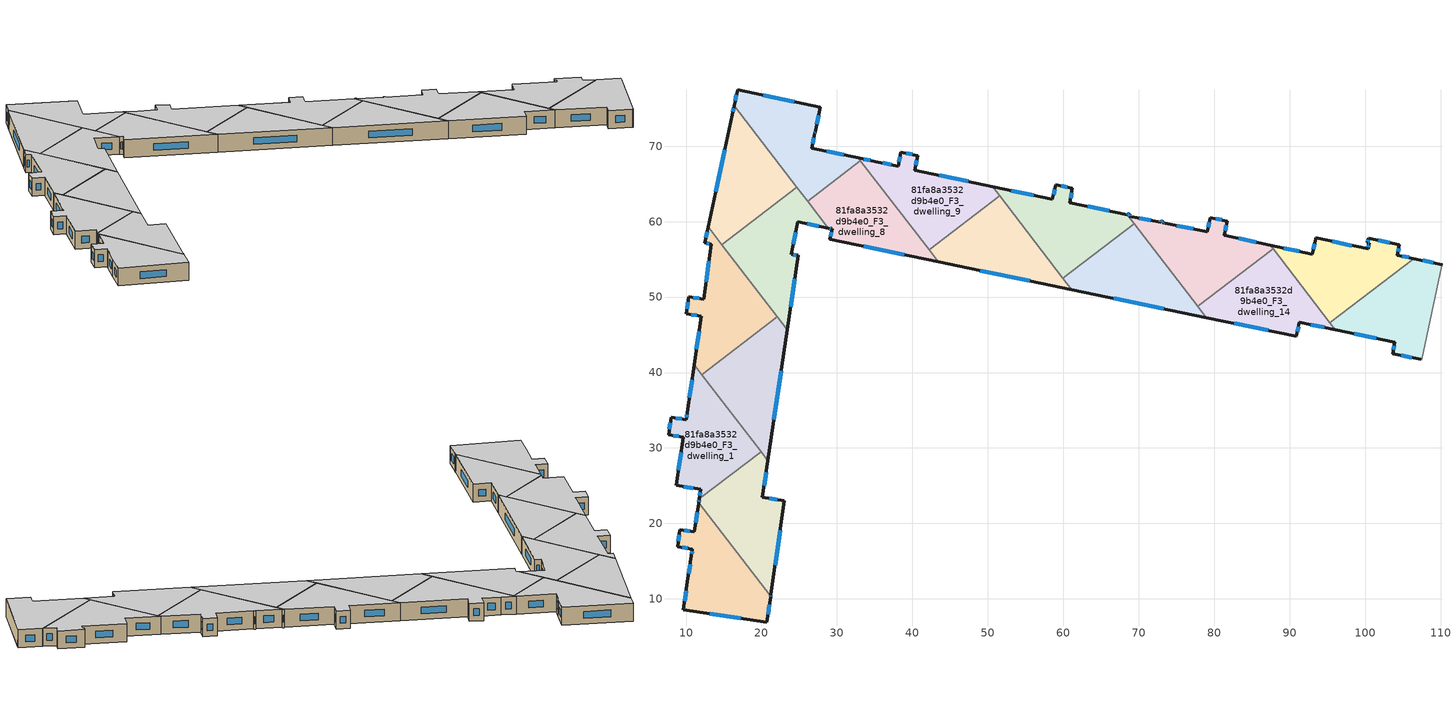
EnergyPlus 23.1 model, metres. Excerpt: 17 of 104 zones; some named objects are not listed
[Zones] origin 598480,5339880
81fa8a3532d9b4e0_F3_dwelling_0
 floor to 81fa8a3532d9b4e0_F2_dwelling_0 (EU_floor_Construction): 11.69,22.74 21.21,10.35 21.2,10.28 20.72,6.91 9.65,8.56 10.18,12.28 10.69,15.69 10.85,16.61 8.87,16.93 9.19,19.19 11.12,18.91 11.68,22.67 z9
 wall outside (EU_wall_Construction): 11.69,22.74 11.68,22.67 11.12,18.91 9.19,19.19 8.87,16.93 10.85,16.61 10.69,15.69 10.18,12.28 9.65,8.56 20.72,6.91 21.2,10.28 21.21,10.35 z9:12
 wall to 81fa8a3532d9b4e0_F3_dwelling_2 (EU_wall_Construction): 21.21,10.35 11.69,22.74 z9:12
 window (EU_Window_Construction): 20.87,7.97 21.05,9.22 / 13.12,8.04 17.25,7.43 / 10.02,11.12 9.82,9.72 / 10.53,14.62 10.34,13.35 / 10.8,16.32 10.74,15.98 / 9.49,16.83 10.23,16.71 / 9.09,18.48 8.97,17.64 / 10.51,19 9.8,19.1 / 11.51,21.49 11.29,20.09 z9.94:11.06
 ceiling to 81fa8a3532d9b4e0_F4_dwelling_0 (EU_floor_Construction): 20.72,6.91 21.2,10.28 21.21,10.35 11.69,22.74 11.68,22.67 11.12,18.91 9.19,19.19 8.87,16.93 10.85,16.61 10.69,15.69 10.18,12.28 9.65,8.56 z12
81fa8a3532d9b4e0_F3_dwelling_1
 floor to 81fa8a3532d9b4e0_F2_dwelling_1 (EU_floor_Construction): 11.09,41.05 19.94,29.52 11.77,23.24 11.96,24.52 8.69,25.05 9.64,31.44 7.68,31.74 8.01,34.05 10.04,33.76 10.17,34.7 z9
 wall outside (EU_wall_Construction): 11.09,41.05 10.17,34.7 10.04,33.76 8.01,34.05 7.68,31.74 9.64,31.44 8.69,25.05 11.96,24.52 11.77,23.24 z9:12
 wall to 81fa8a3532d9b4e0_F3_dwelling_2 (EU_wall_Construction): 11.77,23.24 19.94,29.52 z9:12
 wall to 81fa8a3532d9b4e0_F3_dwelling_4 (EU_wall_Construction): 19.94,29.52 12.1,39.73 z9:12
 wall to 81fa8a3532d9b4e0_F3_dwelling_3 (EU_wall_Construction): 12.1,39.74 11.09,41.05 z9:12
 window (EU_Window_Construction): 9.71,24.89 10.94,24.69 / 9.34,29.44 8.99,27.06 / 8.29,31.64 9.03,31.53 / 7.91,33.32 7.78,32.46 / 9.4,33.85 8.65,33.96 / 10.13,34.4 10.08,34.05 / 10.8,39.06 10.46,36.69 / 11.9,24.12 11.83,23.64 z9.94:11.06
 ceiling to 81fa8a3532d9b4e0_F4_dwelling_1 (EU_floor_Construction): 19.94,29.52 11.09,41.05 10.17,34.7 10.04,33.76 8.01,34.05 7.68,31.74 9.64,31.44 8.69,25.05 11.96,24.52 11.77,23.24 z12
81fa8a3532d9b4e0_F3_dwelling_10
 floor to 81fa8a3532d9b4e0_F2_dwelling_10 (EU_floor_Construction): 51.56,63.42 61.11,50.99 43.42,54.66 42.2,56.24 z9
 wall outside (EU_wall_Construction): 43.42,54.66 61.11,50.99 z9:12
 wall to 81fa8a3532d9b4e0_F3_dwelling_9 (EU_wall_Construction): 51.56,63.42 42.2,56.24 z9:12
 wall to 81fa8a3532d9b4e0_F3_dwelling_8 (EU_wall_Construction): 42.2,56.24 43.42,54.66 z9:12
 wall to 81fa8a3532d9b4e0_F3_dwelling_11 (EU_wall_Construction): 59.95,52.49 51.56,63.42 z9:12
 wall to 81fa8a3532d9b4e0_F3_dwelling_12 (EU_wall_Construction): 61.11,50.99 59.95,52.49 z9:12
 window (EU_Window_Construction): 48.96,53.51 55.56,52.14 z9.94:11.06
 ceiling to 81fa8a3532d9b4e0_F4_dwelling_10 (EU_floor_Construction): 61.11,50.99 51.56,63.42 42.2,56.24 43.42,54.66 z12
81fa8a3532d9b4e0_F3_dwelling_11
 floor to 81fa8a3532d9b4e0_F2_dwelling_11 (EU_floor_Construction): 68.45,60.91 69.36,59.72 59.95,52.49 50.62,64.64 58.55,62.97 59.02,64.88 61.21,64.42 60.83,62.51 z9
 wall outside (EU_wall_Construction): 68.45,60.91 60.83,62.51 61.21,64.42 59.02,64.88 58.55,62.97 50.62,64.64 z9:12
 wall to 81fa8a3532d9b4e0_F3_dwelling_12 (EU_wall_Construction): 59.95,52.49 69.36,59.72 z9:12
 wall to 81fa8a3532d9b4e0_F3_dwelling_13 (EU_wall_Construction): 69.36,59.72 68.45,60.91 z9:12
 wall to 81fa8a3532d9b4e0_F3_dwelling_9 (EU_wall_Construction): 50.62,64.64 51.56,63.42 z9:12
 window (EU_Window_Construction): 56.07,63.5 53.11,64.12 / 58.87,64.28 58.7,63.57 / 60.52,64.56 59.7,64.73 / 60.95,63.11 61.09,63.82 / 66.06,61.41 63.22,62.01 z9.94:11.06
 ceiling to 81fa8a3532d9b4e0_F4_dwelling_11 (EU_floor_Construction): 69.36,59.72 68.45,60.91 60.83,62.51 61.21,64.42 59.02,64.88 58.55,62.97 50.62,64.64 59.95,52.49 z12
81fa8a3532d9b4e0_F3_dwelling_12
 floor to 81fa8a3532d9b4e0_F2_dwelling_12 (EU_floor_Construction): 69.36,59.72 78.91,47.29 61.11,50.99 59.95,52.49 z9
 wall outside (EU_wall_Construction): 61.11,50.99 78.91,47.29 z9:12
 wall to 81fa8a3532d9b4e0_F3_dwelling_14 (EU_wall_Construction): 78.91,47.29 77.78,48.75 z9:12
 wall to 81fa8a3532d9b4e0_F3_dwelling_13 (EU_wall_Construction): 77.78,48.75 69.36,59.72 z9:12
 window (EU_Window_Construction): 66.69,49.83 73.33,48.45 z9.94:11.06
 ceiling to 81fa8a3532d9b4e0_F4_dwelling_12 (EU_floor_Construction): 78.91,47.29 69.36,59.72 59.95,52.49 61.11,50.99 z12
81fa8a3532d9b4e0_F3_dwelling_13
 floor to 81fa8a3532d9b4e0_F2_dwelling_13 (EU_floor_Construction): 87.45,56.87 87.79,56.43 77.79,48.75 68.45,60.91 68.49,60.9 68.51,61.02 68.81,60.96 68.76,60.72 72.89,59.9 72.93,60.08 73.23,60.01 73.19,59.85 79.04,58.65 79.49,60.54 81.7,60.08 81.34,58.21 z9
 wall outside (EU_wall_Construction): 87.45,56.87 81.34,58.21 81.7,60.08 79.49,60.54 79.04,58.65 73.19,59.85 73.23,60.01 72.93,60.08 72.89,59.9 68.76,60.72 68.81,60.96 68.51,61.02 68.49,60.9 68.45,60.91 z9:12
 wall to 81fa8a3532d9b4e0_F3_dwelling_14 (EU_wall_Construction): 77.79,48.75 87.79,56.43 z9:12
 wall to 81fa8a3532d9b4e0_F3_dwelling_15 (EU_wall_Construction): 87.79,56.43 87.45,56.87 z9:12
 window (EU_Window_Construction): 85.53,57.29 83.25,57.79 / 68.5,60.98 68.5,60.94 / 68.71,60.98 68.6,61 / 68.77,60.79 68.79,60.88 / 71.6,60.15 70.05,60.46 / 72.92,60.02 72.9,59.95 / 73.13,60.03 73.02,60.06 / 73.2,59.9 73.22,59.96 / 77.21,59.03 75.02,59.47 / 79.35,59.95 79.18,59.24 / 81.01,60.22 80.18,60.4 / 81.45,58.79 81.59,59.49 z9.94:11.06
 ceiling to 81fa8a3532d9b4e0_F4_dwelling_13 (EU_floor_Construction): 87.79,56.43 87.45,56.87 81.34,58.21 81.7,60.08 79.49,60.54 79.04,58.65 73.19,59.85 73.23,60.01 72.93,60.08 72.89,59.9 68.76,60.72 68.81,60.96 68.51,61.02 68.49,60.9 68.45,60.91 77.79,48.75 z12
81fa8a3532d9b4e0_F3_dwelling_14
 floor to 81fa8a3532d9b4e0_F2_dwelling_14 (EU_floor_Construction): 87.79,56.43 96.06,45.66 91.29,46.66 90.9,44.8 78.91,47.29 77.79,48.75 z9
 wall outside (EU_wall_Construction): 78.91,47.29 90.9,44.8 91.29,46.66 96.06,45.66 z9:12
 wall to 81fa8a3532d9b4e0_F3_dwelling_16 (EU_wall_Construction): 96.06,45.66 95.34,46.6 z9:12
 wall to 81fa8a3532d9b4e0_F3_dwelling_15 (EU_wall_Construction): 95.34,46.6 87.79,56.43 z9:12
 window (EU_Window_Construction): 91.02,45.38 91.17,46.07 / 82.66,46.51 87.14,45.58 / 92.79,46.34 94.56,45.97 z9.94:11.06
 ceiling to 81fa8a3532d9b4e0_F4_dwelling_14 (EU_floor_Construction): 96.06,45.66 87.79,56.43 77.79,48.75 78.91,47.29 90.9,44.8 91.29,46.66 z12
81fa8a3532d9b4e0_F3_dwelling_15
 floor to 81fa8a3532d9b4e0_F2_dwelling_15 (EU_floor_Construction): 104.54,56.93 104.27,55.56 106.42,55.11 95.34,46.6 87.45,56.87 92.98,55.67 93.43,57.72 93.45,57.83 100.37,56.38 100.56,57.1 100.3,57.17 100.45,57.78 z9
 wall outside (EU_wall_Construction): 106.42,55.11 104.27,55.56 104.54,56.93 100.45,57.78 100.3,57.17 100.56,57.1 100.37,56.38 93.45,57.83 93.43,57.72 92.98,55.67 87.45,56.87 z9:12
 wall to 81fa8a3532d9b4e0_F3_dwelling_16 (EU_wall_Construction): 95.34,46.6 106.42,55.11 z9:12
 window (EU_Window_Construction): 103.26,57.2 101.73,57.51 / 104.35,55.99 104.45,56.5 / 105.74,55.25 104.94,55.42 / 91.25,56.04 89.18,56.49 / 93.29,57.08 93.12,56.31 / 98.2,56.83 95.62,57.38 / 100.5,56.87 100.43,56.6 / 100.38,57.15 100.48,57.12 / 100.4,57.59 100.35,57.36 z9.94:11.06
 ceiling to 81fa8a3532d9b4e0_F4_dwelling_15 (EU_floor_Construction): 106.42,55.11 104.27,55.56 104.54,56.93 100.45,57.78 100.3,57.17 100.56,57.1 100.37,56.38 93.45,57.83 93.43,57.72 92.98,55.67 87.45,56.87 95.34,46.6 z12
81fa8a3532d9b4e0_F3_dwelling_16
 floor to 81fa8a3532d9b4e0_F2_dwelling_16 (EU_floor_Construction): 110.18,54.31 110.14,54.14 107.48,41.72 107.37,41.74 103.63,42.52 103.95,44.02 96.06,45.66 95.34,46.6 106.42,55.11 z9
 wall outside (EU_wall_Construction): 96.06,45.66 103.95,44.02 103.63,42.52 107.37,41.74 / 110.18,54.31 106.42,55.11 z9:12
 wall adiabatic (EU_wall_Construction): 107.37,41.74 107.48,41.72 110.14,54.14 110.18,54.31 z9:12
 window (EU_Window_Construction): 104.8,42.28 106.2,41.99 / 103.85,43.55 103.73,42.99 / 98.53,45.15 101.47,44.53 / 109,54.56 107.6,54.86 z9.94:11.06
 ceiling to 81fa8a3532d9b4e0_F4_dwelling_16 (EU_floor_Construction): 107.48,41.72 110.14,54.14 110.18,54.31 106.42,55.11 95.34,46.6 96.06,45.66 103.95,44.02 103.63,42.52 107.37,41.74 z12
81fa8a3532d9b4e0_F3_dwelling_2
 floor to 81fa8a3532d9b4e0_F2_dwelling_2 (EU_floor_Construction): 20.85,28.34 20.13,23.45 23.01,23.03 21.24,10.58 21.23,10.47 21.21,10.35 11.69,22.74 11.77,23.24 19.94,29.52 19.97,29.48 z9
 wall outside (EU_wall_Construction): 21.21,10.35 21.23,10.47 21.24,10.58 23.01,23.03 20.13,23.45 20.85,28.34 / 11.77,23.24 11.69,22.74 z9:12
 wall to 81fa8a3532d9b4e0_F3_dwelling_4 (EU_wall_Construction): 20.85,28.34 19.97,29.48 19.94,29.52 z9:12
 window (EU_Window_Construction): 20.35,24.98 20.62,26.81 / 22.11,23.16 21.03,23.32 / 21.8,14.49 22.46,19.13 / 21.22,10.39 21.22,10.43 / 11.75,23.09 11.72,22.9 z9.94:11.06
 ceiling to 81fa8a3532d9b4e0_F4_dwelling_2 (EU_floor_Construction): 21.24,10.58 23.01,23.03 20.13,23.45 20.85,28.34 19.97,29.48 19.94,29.52 11.77,23.24 11.69,22.74 21.21,10.35 21.23,10.47 z12
81fa8a3532d9b4e0_F3_dwelling_3
 floor to 81fa8a3532d9b4e0_F2_dwelling_3 (EU_floor_Construction): 13.35,57.02 12.48,57.21 12.94,59.31 22.08,47.4 12.1,39.74 11.09,41.05 12.04,47.47 10.05,47.76 10.34,50.01 12.35,49.72 z9
 wall outside (EU_wall_Construction): 12.94,59.31 12.48,57.21 13.35,57.02 12.35,49.72 10.34,50.01 10.05,47.76 12.04,47.47 11.09,41.05 z9:12
 wall to 81fa8a3532d9b4e0_F3_dwelling_4 (EU_wall_Construction): 12.1,39.74 22.08,47.4 z9:12
 wall to 81fa8a3532d9b4e0_F3_dwelling_6 (EU_wall_Construction): 22.08,47.4 14.75,56.94 z9:12
 wall to 81fa8a3532d9b4e0_F3_dwelling_5 (EU_wall_Construction): 14.75,56.94 12.94,59.31 z9:12
 window (EU_Window_Construction): 11.72,49.81 10.97,49.92 / 13.04,54.73 12.67,52.01 / 12.76,57.15 13.08,57.08 / 12.79,58.65 12.62,57.87 / 11.74,45.46 11.39,43.06 / 10.67,47.67 11.41,47.56 / 10.25,49.31 10.14,48.47 z9.94:11.06
 ceiling to 81fa8a3532d9b4e0_F4_dwelling_3 (EU_floor_Construction): 22.08,47.4 12.94,59.31 12.48,57.21 13.35,57.02 12.35,49.72 10.34,50.01 10.05,47.76 12.04,47.47 11.09,41.05 12.1,39.74 z12
81fa8a3532d9b4e0_F3_dwelling_4
 floor to 81fa8a3532d9b4e0_F2_dwelling_4 (EU_floor_Construction): 22.08,47.4 23.42,45.66 20.85,28.34 12.1,39.74 z9
 wall outside (EU_wall_Construction): 20.85,28.34 23.42,45.66 z9:12
 wall to 81fa8a3532d9b4e0_F3_dwelling_6 (EU_wall_Construction): 23.42,45.66 22.08,47.4 z9:12
 window (EU_Window_Construction): 21.65,33.77 22.61,40.23 z9.94:11.06
 ceiling to 81fa8a3532d9b4e0_F4_dwelling_4 (EU_floor_Construction): 20.85,28.34 23.42,45.66 22.08,47.4 12.1,39.74 z12
81fa8a3532d9b4e0_F3_dwelling_5
 floor to 81fa8a3532d9b4e0_F2_dwelling_5 (EU_floor_Construction): 16.39,75.38 24.69,64.57 14.75,56.94 12.94,59.31 16.15,74.17 z9
 wall outside (EU_wall_Construction): 16.39,75.38 16.15,74.17 12.94,59.31 z9:12
 wall to 81fa8a3532d9b4e0_F3_dwelling_6 (EU_wall_Construction): 14.75,56.94 24.69,64.57 z9:12
 wall to 81fa8a3532d9b4e0_F3_dwelling_7 (EU_wall_Construction): 24.69,64.57 16.39,75.38 z9:12
 window (EU_Window_Construction): 16.32,75 16.23,74.55 / 15.14,69.51 13.94,63.97 z9.94:11.06
 ceiling to 81fa8a3532d9b4e0_F4_dwelling_5 (EU_floor_Construction): 24.69,64.57 16.39,75.38 16.15,74.17 12.94,59.31 14.75,56.94 z12
81fa8a3532d9b4e0_F3_dwelling_6
 floor to 81fa8a3532d9b4e0_F2_dwelling_6 (EU_floor_Construction): 24.69,64.57 28.87,59.12 24.81,59.97 23.92,55.65 24.88,55.51 23.42,45.66 14.75,56.94 z9
 wall outside (EU_wall_Construction): 23.42,45.66 24.88,55.51 23.92,55.65 24.81,59.97 28.87,59.12 z9:12
 wall to 81fa8a3532d9b4e0_F3_dwelling_8 (EU_wall_Construction): 28.87,59.12 26.12,62.71 z9:12
 wall to 81fa8a3532d9b4e0_F3_dwelling_7 (EU_wall_Construction): 26.12,62.71 24.69,64.57 z9:12
 window (EU_Window_Construction): 26.08,59.7 27.6,59.39 / 24.2,57.01 24.53,58.62 / 24.58,55.55 24.22,55.61 / 23.87,48.75 24.42,52.42 z9.94:11.06
 ceiling to 81fa8a3532d9b4e0_F4_dwelling_6 (EU_floor_Construction): 23.42,45.66 24.88,55.51 23.92,55.65 24.81,59.97 28.87,59.12 24.69,64.57 14.75,56.94 z12
81fa8a3532d9b4e0_F3_dwelling_7
 floor to 81fa8a3532d9b4e0_F2_dwelling_7 (EU_floor_Construction): 27.8,75.14 27.11,71.87 27.08,71.73 26.69,69.69 32.84,68.44 33.12,68.08 26.12,62.71 16.39,75.38 16.82,77.47 z9
 wall outside (EU_wall_Construction): 32.84,68.44 26.69,69.69 27.08,71.73 27.11,71.87 27.8,75.14 16.82,77.47 16.39,75.38 z9:12
 wall to 81fa8a3532d9b4e0_F3_dwelling_8 (EU_wall_Construction): 26.12,62.71 33.12,68.08 z9:12
 wall to 81fa8a3532d9b4e0_F3_dwelling_9 (EU_wall_Construction): 33.12,68.08 32.84,68.44 z9:12
 window (EU_Window_Construction): 16.69,76.82 16.53,76.03 / 24.36,75.87 20.26,76.74 / 27.33,72.89 27.58,74.11 / 27.09,71.77 27.1,71.82 / 26.81,70.33 26.96,71.09 / 30.91,68.83 28.62,69.3 z9.94:11.06
 ceiling to 81fa8a3532d9b4e0_F4_dwelling_7 (EU_floor_Construction): 33.12,68.08 32.84,68.44 26.69,69.69 27.08,71.73 27.11,71.87 27.8,75.14 16.82,77.47 16.39,75.38 26.12,62.71 z12
81fa8a3532d9b4e0_F3_dwelling_8
 floor to 81fa8a3532d9b4e0_F2_dwelling_8 (EU_floor_Construction): 33.12,68.08 43.42,54.66 29.06,57.64 29.35,59.03 28.87,59.12 26.12,62.71 z9
 wall outside (EU_wall_Construction): 28.87,59.12 29.35,59.03 29.06,57.64 43.42,54.66 z9:12
 wall to 81fa8a3532d9b4e0_F3_dwelling_9 (EU_wall_Construction): 42.2,56.24 33.12,68.08 z9:12
 window (EU_Window_Construction): 29.26,58.59 29.15,58.08 / 29.02,59.09 29.2,59.06 / 33.56,56.71 38.92,55.59 z9.94:11.06
 ceiling to 81fa8a3532d9b4e0_F4_dwelling_8 (EU_floor_Construction): 43.42,54.66 33.12,68.08 26.12,62.71 28.87,59.12 29.35,59.03 29.06,57.64 z12
81fa8a3532d9b4e0_F3_dwelling_9
 floor to 81fa8a3532d9b4e0_F2_dwelling_9 (EU_floor_Construction): 50.62,64.64 51.56,63.42 42.2,56.24 32.84,68.44 35.16,67.96 38.1,67.35 38.48,69.2 40.69,68.76 40.3,66.84 z9
 wall outside (EU_wall_Construction): 50.62,64.64 40.3,66.84 40.69,68.76 38.48,69.2 38.1,67.35 35.16,67.96 32.84,68.44 z9:12
 window (EU_Window_Construction): 37.18,67.54 36.08,67.77 / 38.36,68.62 38.22,67.93 / 40,68.9 39.17,69.06 / 40.42,67.44 40.57,68.16 / 47.39,65.33 43.54,66.15 / 34.43,68.11 33.57,68.29 z9.94:11.06
 ceiling to 81fa8a3532d9b4e0_F4_dwelling_9 (EU_floor_Construction): 51.56,63.42 50.62,64.64 40.3,66.84 40.69,68.76 38.48,69.2 38.1,67.35 35.16,67.96 32.84,68.44 42.2,56.24 z12
[Building]
EU S2 Campaign: North Axis=0; Terrain=City; Solar Distribution=FullExterior
[Site:Location]
Vienna: Latitude=48; Longitude=16.5; Time Zone=1; Elevation=183
[SizingPeriod:WeatherFileDays]
AnnualSizingPeriod: Begin Month=1; Begin Day of Month=1; End Month=12; End Day of Month=31; Day of Week for Start Day=Monday; Use Weather File Daylight Saving Period=No; Use Weather File Rain and Snow Indicators=No
[MATERIAL]
EU_InternalMass_Material: Roughness=MediumRough; Thickness=0.1; Conductivity=1; Density=1800; Specific Heat=900; Thermal Absorptance=0.9; Solar Absorptance=0.7; Visible Absorptance=0.7
[MATERIAL:NOMASS] Roughness=MediumRough; Thermal Absorptance=0.9; Solar Absorptance=0.7; Visible Absorptance=0.7
Name | Thermal Resistance
EU_wall_NoMass | 0.914258
EU_floor_NoMass | 1.09711
[WINDOWMATERIAL:SIMPLEGLAZINGSYSTEM]
EU_Window_SimpleGlazing: UFactor=2.09642; Solar Heat Gain Coefficient=0.65; Visible Transmittance=0.65
[CONSTRUCTION]
EU_wall_Construction: EU_wall_NoMass
EU_floor_Construction: EU_floor_NoMass
EU_Window_Construction: EU_Window_SimpleGlazing
EU_InternalMass_Construction: EU_InternalMass_Material
[ZONE] Type=1; Multiplier=1; Ceiling Height=autocalculate; Floor Area=autocalculate; Part of Total Floor Area=Yes
Name | Volume
81fa8a3532d9b4e0_F3_dwelling_0 | 312.407
81fa8a3532d9b4e0_F3_dwelling_1 | 312.416
81fa8a3532d9b4e0_F3_dwelling_10 | 312.663
81fa8a3532d9b4e0_F3_dwelling_11 | 312.694
81fa8a3532d9b4e0_F3_dwelling_12 | 312.702
81fa8a3532d9b4e0_F3_dwelling_13 | 312.659
81fa8a3532d9b4e0_F3_dwelling_14 | 312.628
81fa8a3532d9b4e0_F3_dwelling_15 | 312.686
81fa8a3532d9b4e0_F3_dwelling_16 | 312.649
81fa8a3532d9b4e0_F3_dwelling_2 | 313.17
81fa8a3532d9b4e0_F3_dwelling_3 | 312.651
81fa8a3532d9b4e0_F3_dwelling_4 | 312.67
81fa8a3532d9b4e0_F3_dwelling_5 | 311.777
81fa8a3532d9b4e0_F3_dwelling_6 | 311.788
81fa8a3532d9b4e0_F3_dwelling_7 | 313.587
81fa8a3532d9b4e0_F3_dwelling_8 | 313.543
81fa8a3532d9b4e0_F3_dwelling_9 | 312.627
[INTERNALMASS] Construction=EU_InternalMass_Construction
Name | Zone or ZoneList | Surface Area
81fa8a3532d9b4e0_F3_dwelling_0_EU_InternalMass | 81fa8a3532d9b4e0_F3_dwelling_0 | 104.135
81fa8a3532d9b4e0_F3_dwelling_1_EU_InternalMass | 81fa8a3532d9b4e0_F3_dwelling_1 | 104.14
81fa8a3532d9b4e0_F3_dwelling_2_EU_InternalMass | 81fa8a3532d9b4e0_F3_dwelling_2 | 104.391
81fa8a3532d9b4e0_F3_dwelling_3_EU_InternalMass | 81fa8a3532d9b4e0_F3_dwelling_3 | 104.218
81fa8a3532d9b4e0_F3_dwelling_4_EU_InternalMass | 81fa8a3532d9b4e0_F3_dwelling_4 | 104.228
81fa8a3532d9b4e0_F3_dwelling_5_EU_InternalMass | 81fa8a3532d9b4e0_F3_dwelling_5 | 103.924
81fa8a3532d9b4e0_F3_dwelling_6_EU_InternalMass | 81fa8a3532d9b4e0_F3_dwelling_6 | 103.928
81fa8a3532d9b4e0_F3_dwelling_7_EU_InternalMass | 81fa8a3532d9b4e0_F3_dwelling_7 | 104.529
81fa8a3532d9b4e0_F3_dwelling_8_EU_InternalMass | 81fa8a3532d9b4e0_F3_dwelling_8 | 104.516
81fa8a3532d9b4e0_F3_dwelling_9_EU_InternalMass | 81fa8a3532d9b4e0_F3_dwelling_9 | 104.211
81fa8a3532d9b4e0_F3_dwelling_10_EU_InternalMass | 81fa8a3532d9b4e0_F3_dwelling_10 | 104.215
81fa8a3532d9b4e0_F3_dwelling_11_EU_InternalMass | 81fa8a3532d9b4e0_F3_dwelling_11 | 104.222
81fa8a3532d9b4e0_F3_dwelling_12_EU_InternalMass | 81fa8a3532d9b4e0_F3_dwelling_12 | 104.237
81fa8a3532d9b4e0_F3_dwelling_13_EU_InternalMass | 81fa8a3532d9b4e0_F3_dwelling_13 | 104.221
81fa8a3532d9b4e0_F3_dwelling_14_EU_InternalMass | 81fa8a3532d9b4e0_F3_dwelling_14 | 104.207
81fa8a3532d9b4e0_F3_dwelling_15_EU_InternalMass | 81fa8a3532d9b4e0_F3_dwelling_15 | 104.227
81fa8a3532d9b4e0_F3_dwelling_16_EU_InternalMass | 81fa8a3532d9b4e0_F3_dwelling_16 | 104.216
[OTHEREQUIPMENT] Fuel Type=Electricity; Design Level Calculation Method=Watts/Area; Power per Zone Floor Area=1; Fraction Latent=0; Fraction Radiant=0; Fraction Lost=0; Carbon Dioxide Generation Rate=0; EndUse Subcategory=EU_Step8_InternalGains
Name | Zone or ZoneList or Space or SpaceList | Schedule
EU_Step8_InternalGain_81fa8a3532d9b4e0_F3_dwelling_0_f000 | 81fa8a3532d9b4e0_F3_dwelling_0 | EU_Step8_GainSchedule_81fa8a3532d9b4e0_F3_dwelling_0_f000
EU_Step8_InternalGain_81fa8a3532d9b4e0_F3_dwelling_1_f000 | 81fa8a3532d9b4e0_F3_dwelling_1 | EU_Step8_GainSchedule_81fa8a3532d9b4e0_F3_dwelling_1_f000
EU_Step8_InternalGain_81fa8a3532d9b4e0_F3_dwelling_2_f000 | 81fa8a3532d9b4e0_F3_dwelling_2 | EU_Step8_GainSchedule_81fa8a3532d9b4e0_F3_dwelling_2_f000
EU_Step8_InternalGain_81fa8a3532d9b4e0_F3_dwelling_3_f000 | 81fa8a3532d9b4e0_F3_dwelling_3 | EU_Step8_GainSchedule_81fa8a3532d9b4e0_F3_dwelling_3_f000
EU_Step8_InternalGain_81fa8a3532d9b4e0_F3_dwelling_4_f000 | 81fa8a3532d9b4e0_F3_dwelling_4 | EU_Step8_GainSchedule_81fa8a3532d9b4e0_F3_dwelling_4_f000
EU_Step8_InternalGain_81fa8a3532d9b4e0_F3_dwelling_5_f000 | 81fa8a3532d9b4e0_F3_dwelling_5 | EU_Step8_GainSchedule_81fa8a3532d9b4e0_F3_dwelling_5_f000
EU_Step8_InternalGain_81fa8a3532d9b4e0_F3_dwelling_6_f000 | 81fa8a3532d9b4e0_F3_dwelling_6 | EU_Step8_GainSchedule_81fa8a3532d9b4e0_F3_dwelling_6_f000
EU_Step8_InternalGain_81fa8a3532d9b4e0_F3_dwelling_7_f000 | 81fa8a3532d9b4e0_F3_dwelling_7 | EU_Step8_GainSchedule_81fa8a3532d9b4e0_F3_dwelling_7_f000
EU_Step8_InternalGain_81fa8a3532d9b4e0_F3_dwelling_8_f000 | 81fa8a3532d9b4e0_F3_dwelling_8 | EU_Step8_GainSchedule_81fa8a3532d9b4e0_F3_dwelling_8_f000
EU_Step8_InternalGain_81fa8a3532d9b4e0_F3_dwelling_9_f000 | 81fa8a3532d9b4e0_F3_dwelling_9 | EU_Step8_GainSchedule_81fa8a3532d9b4e0_F3_dwelling_9_f000
EU_Step8_InternalGain_81fa8a3532d9b4e0_F3_dwelling_10_f000 | 81fa8a3532d9b4e0_F3_dwelling_10 | EU_Step8_GainSchedule_81fa8a3532d9b4e0_F3_dwelling_10_f000
EU_Step8_InternalGain_81fa8a3532d9b4e0_F3_dwelling_11_f000 | 81fa8a3532d9b4e0_F3_dwelling_11 | EU_Step8_GainSchedule_81fa8a3532d9b4e0_F3_dwelling_11_f000
EU_Step8_InternalGain_81fa8a3532d9b4e0_F3_dwelling_12_f000 | 81fa8a3532d9b4e0_F3_dwelling_12 | EU_Step8_GainSchedule_81fa8a3532d9b4e0_F3_dwelling_12_f000
EU_Step8_InternalGain_81fa8a3532d9b4e0_F3_dwelling_13_f000 | 81fa8a3532d9b4e0_F3_dwelling_13 | EU_Step8_GainSchedule_81fa8a3532d9b4e0_F3_dwelling_13_f000
EU_Step8_InternalGain_81fa8a3532d9b4e0_F3_dwelling_14_f000 | 81fa8a3532d9b4e0_F3_dwelling_14 | EU_Step8_GainSchedule_81fa8a3532d9b4e0_F3_dwelling_14_f000
EU_Step8_InternalGain_81fa8a3532d9b4e0_F3_dwelling_15_f000 | 81fa8a3532d9b4e0_F3_dwelling_15 | EU_Step8_GainSchedule_81fa8a3532d9b4e0_F3_dwelling_15_f000
EU_Step8_InternalGain_81fa8a3532d9b4e0_F3_dwelling_16_f000 | 81fa8a3532d9b4e0_F3_dwelling_16 | EU_Step8_GainSchedule_81fa8a3532d9b4e0_F3_dwelling_16_f000
[ZONEVENTILATION:DESIGNFLOWRATE] Schedule=EU_AlwaysOn; Design Flow Rate Calculation Method=AirChanges/Hour; Air Changes per Hour=0.546891; Ventilation Type=Natural; Fan Pressure Rise=0; Fan Total Efficiency=1; Constant Term Coefficient=1; Temperature Term Coefficient=0; Velocity Term Coefficient=0; Velocity Squared Term Coefficient=0; Minimum Indoor Temperature=-100; Maximum Indoor Temperature=100; Delta Temperature=-100; Minimum Outdoor Temperature=-100; Maximum Outdoor Temperature=100; Maximum Wind Speed=40
Name | Zone or ZoneList or Space or SpaceList
EU_ConstantAir_81fa8a3532d9b4e0_F3_dwelling_0 | 81fa8a3532d9b4e0_F3_dwelling_0
EU_ConstantAir_81fa8a3532d9b4e0_F3_dwelling_1 | 81fa8a3532d9b4e0_F3_dwelling_1
EU_ConstantAir_81fa8a3532d9b4e0_F3_dwelling_2 | 81fa8a3532d9b4e0_F3_dwelling_2
EU_ConstantAir_81fa8a3532d9b4e0_F3_dwelling_3 | 81fa8a3532d9b4e0_F3_dwelling_3
EU_ConstantAir_81fa8a3532d9b4e0_F3_dwelling_4 | 81fa8a3532d9b4e0_F3_dwelling_4
EU_ConstantAir_81fa8a3532d9b4e0_F3_dwelling_5 | 81fa8a3532d9b4e0_F3_dwelling_5
EU_ConstantAir_81fa8a3532d9b4e0_F3_dwelling_6 | 81fa8a3532d9b4e0_F3_dwelling_6
EU_ConstantAir_81fa8a3532d9b4e0_F3_dwelling_7 | 81fa8a3532d9b4e0_F3_dwelling_7
EU_ConstantAir_81fa8a3532d9b4e0_F3_dwelling_8 | 81fa8a3532d9b4e0_F3_dwelling_8
EU_ConstantAir_81fa8a3532d9b4e0_F3_dwelling_9 | 81fa8a3532d9b4e0_F3_dwelling_9
EU_ConstantAir_81fa8a3532d9b4e0_F3_dwelling_10 | 81fa8a3532d9b4e0_F3_dwelling_10
EU_ConstantAir_81fa8a3532d9b4e0_F3_dwelling_11 | 81fa8a3532d9b4e0_F3_dwelling_11
EU_ConstantAir_81fa8a3532d9b4e0_F3_dwelling_12 | 81fa8a3532d9b4e0_F3_dwelling_12
EU_ConstantAir_81fa8a3532d9b4e0_F3_dwelling_13 | 81fa8a3532d9b4e0_F3_dwelling_13
EU_ConstantAir_81fa8a3532d9b4e0_F3_dwelling_14 | 81fa8a3532d9b4e0_F3_dwelling_14
EU_ConstantAir_81fa8a3532d9b4e0_F3_dwelling_15 | 81fa8a3532d9b4e0_F3_dwelling_15
EU_ConstantAir_81fa8a3532d9b4e0_F3_dwelling_16 | 81fa8a3532d9b4e0_F3_dwelling_16
[HVACTEMPLATE:ZONE:IDEALLOADSAIRSYSTEM] System Availability Schedule=EU_AlwaysOn; Maximum Heating Supply Air Temperature=50; Minimum Cooling Supply Air Temperature=13; Maximum Heating Supply Air Humidity Ratio=0.0156; Minimum Cooling Supply Air Humidity Ratio=0.0077; Heating Limit=NoLimit; Cooling Limit=NoLimit; Heating Availability Schedule=EU_AlwaysOn; Cooling Availability Schedule=EU_CoolingOff; Dehumidification Control Type=ConstantSensibleHeatRatio; Cooling Sensible Heat Ratio=0.7; Dehumidification Setpoint=60; Humidification Control Type=None; Humidification Setpoint=30; Outdoor Air Method=None; Outdoor Air Flow Rate per Person=0.00944; Outdoor Air Flow Rate per Zone Floor Area=0; Outdoor Air Flow Rate per Zone=0; Demand Controlled Ventilation Type=None; Outdoor Air Economizer Type=NoEconomizer; Heat Recovery Type=None; Sensible Heat Recovery Effectiveness=0.7; Latent Heat Recovery Effectiveness=0.65
Name | Template Thermostat
81fa8a3532d9b4e0_F3_dwelling_0 | EU_HeatOnly_81fa8a3532d9b4e0_F3_dwelling_0
81fa8a3532d9b4e0_F3_dwelling_1 | EU_HeatOnly_81fa8a3532d9b4e0_F3_dwelling_1
81fa8a3532d9b4e0_F3_dwelling_2 | EU_HeatOnly_81fa8a3532d9b4e0_F3_dwelling_2
81fa8a3532d9b4e0_F3_dwelling_3 | EU_HeatOnly_81fa8a3532d9b4e0_F3_dwelling_3
81fa8a3532d9b4e0_F3_dwelling_4 | EU_HeatOnly_81fa8a3532d9b4e0_F3_dwelling_4
81fa8a3532d9b4e0_F3_dwelling_5 | EU_HeatOnly_81fa8a3532d9b4e0_F3_dwelling_5
81fa8a3532d9b4e0_F3_dwelling_6 | EU_HeatOnly_81fa8a3532d9b4e0_F3_dwelling_6
81fa8a3532d9b4e0_F3_dwelling_7 | EU_HeatOnly_81fa8a3532d9b4e0_F3_dwelling_7
81fa8a3532d9b4e0_F3_dwelling_8 | EU_HeatOnly_81fa8a3532d9b4e0_F3_dwelling_8
81fa8a3532d9b4e0_F3_dwelling_9 | EU_HeatOnly_81fa8a3532d9b4e0_F3_dwelling_9
81fa8a3532d9b4e0_F3_dwelling_10 | EU_HeatOnly_81fa8a3532d9b4e0_F3_dwelling_10
81fa8a3532d9b4e0_F3_dwelling_11 | EU_HeatOnly_81fa8a3532d9b4e0_F3_dwelling_11
81fa8a3532d9b4e0_F3_dwelling_12 | EU_HeatOnly_81fa8a3532d9b4e0_F3_dwelling_12
81fa8a3532d9b4e0_F3_dwelling_13 | EU_HeatOnly_81fa8a3532d9b4e0_F3_dwelling_13
81fa8a3532d9b4e0_F3_dwelling_14 | EU_HeatOnly_81fa8a3532d9b4e0_F3_dwelling_14
81fa8a3532d9b4e0_F3_dwelling_15 | EU_HeatOnly_81fa8a3532d9b4e0_F3_dwelling_15
81fa8a3532d9b4e0_F3_dwelling_16 | EU_HeatOnly_81fa8a3532d9b4e0_F3_dwelling_16
[SIZING:ZONE] Zone Cooling Design Supply Air Temperature Input Method=SupplyAirTemperature; Zone Cooling Design Supply Air Temperature=13; Zone Heating Design Supply Air Temperature Input Method=SupplyAirTemperature; Zone Heating Design Supply Air Temperature=50; Zone Cooling Design Supply Air Humidity Ratio=0.008; Zone Heating Design Supply Air Humidity Ratio=0.008; Cooling Design Air Flow Method=DesignDay; Cooling Design Air Flow Rate=0; Cooling Minimum Air Flow per Zone Floor Area=0.000762; Cooling Minimum Air Flow=0; Cooling Minimum Air Flow Fraction=0.2; Heating Design Air Flow Method=DesignDay; Heating Design Air Flow Rate=0; Heating Maximum Air Flow per Zone Floor Area=0.002032; Heating Maximum Air Flow=0.141576; Heating Maximum Air Flow Fraction=0.3; Account for Dedicated Outdoor Air System=No; Dedicated Outdoor Air System Control Strategy=NeutralSupplyAir; Dedicated Outdoor Air Low Setpoint Temperature for Design=autosize; Dedicated Outdoor Air High Setpoint Temperature for Design=autosize; Zone Load Sizing Method=Sensible Load Only No Latent Load; Zone Latent Cooling Design Supply Air Humidity Ratio Input Method=HumidityRatioDifference; Zone Cooling Design Supply Air Humidity Ratio Difference=0.005; Zone Latent Heating Design Supply Air Humidity Ratio Input Method=HumidityRatioDifference; Zone Humidification Design Supply Air Humidity Ratio Difference=0.005
81fa8a3532d9b4e0_F3_dwelling_0; 81fa8a3532d9b4e0_F3_dwelling_1; 81fa8a3532d9b4e0_F3_dwelling_2; 81fa8a3532d9b4e0_F3_dwelling_3; 81fa8a3532d9b4e0_F3_dwelling_4; 81fa8a3532d9b4e0_F3_dwelling_5; 81fa8a3532d9b4e0_F3_dwelling_6; 81fa8a3532d9b4e0_F3_dwelling_7; 81fa8a3532d9b4e0_F3_dwelling_8; 81fa8a3532d9b4e0_F3_dwelling_9; 81fa8a3532d9b4e0_F3_dwelling_10; 81fa8a3532d9b4e0_F3_dwelling_11; 81fa8a3532d9b4e0_F3_dwelling_12; 81fa8a3532d9b4e0_F3_dwelling_13; 81fa8a3532d9b4e0_F3_dwelling_14; 81fa8a3532d9b4e0_F3_dwelling_15; 81fa8a3532d9b4e0_F3_dwelling_16
[SCHEDULE:CONSTANT]
Name | Hourly Value
EU_AlwaysOn | 1
EU_CoolingOff | 0
[SCHEDULE:FILE] Column Number=1; Rows to Skip at Top=0; Number of Hours of Data=8760; Column Separator=Comma; Interpolate to Timestep=No; Minutes per Item=60; Adjust Schedule for Daylight Savings=Yes
Name | File
EU_Step8_GainSchedule_81fa8a3532d9b4e0_F3_dwelling_0_f000 | ../../schedules/81fa8a3532d9b4e0/81fa8a3532d9b4e0_F3_dwelling_0_f000_gain.csv
EU_Step8_GainSchedule_81fa8a3532d9b4e0_F3_dwelling_1_f000 | ../../schedules/81fa8a3532d9b4e0/81fa8a3532d9b4e0_F3_dwelling_1_f000_gain.csv
EU_Step8_GainSchedule_81fa8a3532d9b4e0_F3_dwelling_2_f000 | ../../schedules/81fa8a3532d9b4e0/81fa8a3532d9b4e0_F3_dwelling_2_f000_gain.csv
EU_Step8_GainSchedule_81fa8a3532d9b4e0_F3_dwelling_3_f000 | ../../schedules/81fa8a3532d9b4e0/81fa8a3532d9b4e0_F3_dwelling_3_f000_gain.csv
EU_Step8_GainSchedule_81fa8a3532d9b4e0_F3_dwelling_4_f000 | ../../schedules/81fa8a3532d9b4e0/81fa8a3532d9b4e0_F3_dwelling_4_f000_gain.csv
EU_Step8_GainSchedule_81fa8a3532d9b4e0_F3_dwelling_5_f000 | ../../schedules/81fa8a3532d9b4e0/81fa8a3532d9b4e0_F3_dwelling_5_f000_gain.csv
EU_Step8_GainSchedule_81fa8a3532d9b4e0_F3_dwelling_6_f000 | ../../schedules/81fa8a3532d9b4e0/81fa8a3532d9b4e0_F3_dwelling_6_f000_gain.csv
EU_Step8_GainSchedule_81fa8a3532d9b4e0_F3_dwelling_7_f000 | ../../schedules/81fa8a3532d9b4e0/81fa8a3532d9b4e0_F3_dwelling_7_f000_gain.csv
EU_Step8_GainSchedule_81fa8a3532d9b4e0_F3_dwelling_8_f000 | ../../schedules/81fa8a3532d9b4e0/81fa8a3532d9b4e0_F3_dwelling_8_f000_gain.csv
EU_Step8_GainSchedule_81fa8a3532d9b4e0_F3_dwelling_9_f000 | ../../schedules/81fa8a3532d9b4e0/81fa8a3532d9b4e0_F3_dwelling_9_f000_gain.csv
EU_Step8_GainSchedule_81fa8a3532d9b4e0_F3_dwelling_10_f000 | ../../schedules/81fa8a3532d9b4e0/81fa8a3532d9b4e0_F3_dwelling_10_f000_gain.csv
EU_Step8_GainSchedule_81fa8a3532d9b4e0_F3_dwelling_11_f000 | ../../schedules/81fa8a3532d9b4e0/81fa8a3532d9b4e0_F3_dwelling_11_f000_gain.csv
EU_Step8_GainSchedule_81fa8a3532d9b4e0_F3_dwelling_12_f000 | ../../schedules/81fa8a3532d9b4e0/81fa8a3532d9b4e0_F3_dwelling_12_f000_gain.csv
EU_Step8_GainSchedule_81fa8a3532d9b4e0_F3_dwelling_13_f000 | ../../schedules/81fa8a3532d9b4e0/81fa8a3532d9b4e0_F3_dwelling_13_f000_gain.csv
EU_Step8_GainSchedule_81fa8a3532d9b4e0_F3_dwelling_14_f000 | ../../schedules/81fa8a3532d9b4e0/81fa8a3532d9b4e0_F3_dwelling_14_f000_gain.csv
EU_Step8_GainSchedule_81fa8a3532d9b4e0_F3_dwelling_15_f000 | ../../schedules/81fa8a3532d9b4e0/81fa8a3532d9b4e0_F3_dwelling_15_f000_gain.csv
EU_Step8_GainSchedule_81fa8a3532d9b4e0_F3_dwelling_16_f000 | ../../schedules/81fa8a3532d9b4e0/81fa8a3532d9b4e0_F3_dwelling_16_f000_gain.csv
